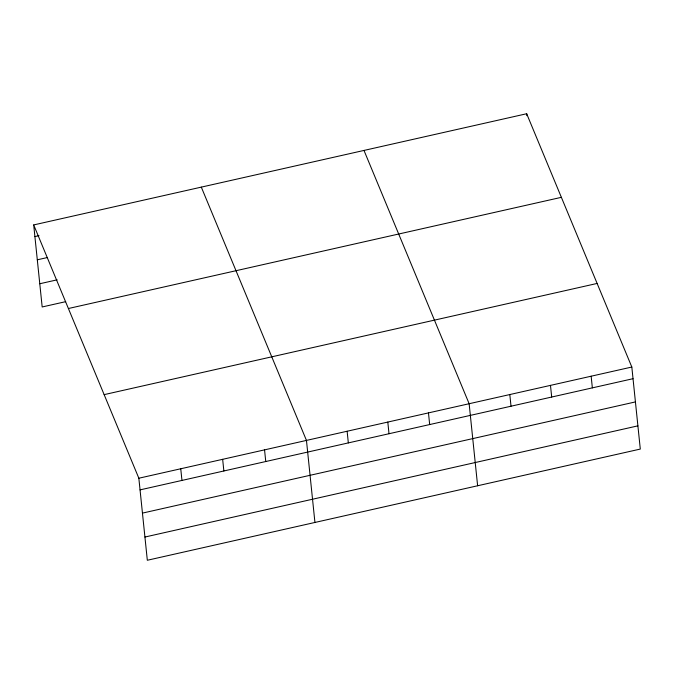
<?xml version="1.0" encoding="UTF-8"?>
<svg xmlns="http://www.w3.org/2000/svg" width="674" height="674" viewBox="0 0 674 674"><rect width="100%" height="100%" fill="white"/><g stroke="black" fill="none" stroke-linecap="round" stroke-linejoin="round"><path stroke-width="1.01" d="M33.7 224.931L526.672 113.737L631.824 367.035L640.3 449.069L147.328 560.263L138.844 478.22L33.7 224.931L42.176 306.965L65.681 301.666M34.905 236.591L38.991 235.664M37.306 259.81L47.525 257.51M39.774 283.746L57.155 279.828M68.403 308.515L561.375 197.33M104.15 394.635L597.122 283.442M138.844 478.22L631.824 367.035M140.057 489.88L633.029 378.695M142.45 513.108L635.43 401.915M144.927 537.035L637.899 425.85M363.994 150.437L469.138 403.726L477.622 485.76M201.307 187.128L306.459 440.417L314.935 522.46M591.149 376.202L592.353 387.87M526.672 113.737L526.874 115.684M550.481 385.376L551.686 397.037M509.814 394.551L511.018 406.211M428.47 412.901L429.675 424.561M387.803 422.067L389.008 433.736M347.127 431.242L348.332 442.902M264.553 449.87L265.758 461.53M222.656 459.323L223.861 470.983M180.75 468.767L181.955 480.427"/></g></svg>
